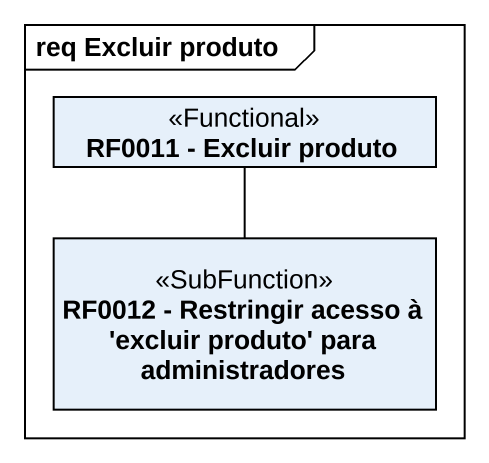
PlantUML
@startuml
mainframe req Excluir produto
hide circle
hide empty members
class "RF0011 - Excluir produto" as RF0011_Excluir_produto <<Functional>>
class "RF0012 - Restringir acesso à 'excluir produto' para administradores" as RF0012_Restringir_acesso_à <<SubFunction>>
RF0012_Restringir_acesso_à -up- RF0011_Excluir_produto
@enduml
